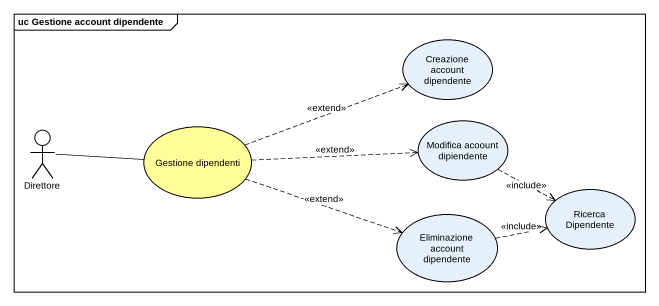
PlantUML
@startuml
mainframe uc Gestione account dipendente
usecase "Creazione account dipendente" as Creazione_account_dipendente
actor Direttore
usecase "Gestione dipendenti" as Gestione_dipendenti #FFFE99
usecase "Modifica acoount dipiendente" as Modifica_acoount_dipiendente
usecase "Eliminazione account dipendente" as Eliminazione_account
usecase "Ricerca Dipendente" as Ricerca_Dipendente
Direttore -right- Gestione_dipendenti
Gestione_dipendenti .right.> Creazione_account_dipendente : <<extend>>
Gestione_dipendenti .right.> Modifica_acoount_dipiendente : <<extend>>
Gestione_dipendenti .right.> Eliminazione_account : <<extend>>
Modifica_acoount_dipiendente .right.> Ricerca_Dipendente : <<include>>
Eliminazione_account .right.> Ricerca_Dipendente : <<include>>
@enduml
